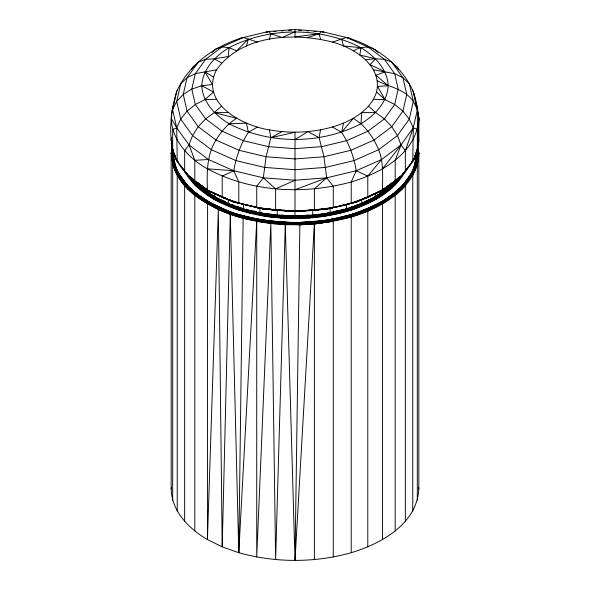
<?xml version="1.0" encoding="UTF-8"?>
<svg xmlns="http://www.w3.org/2000/svg" width="590" height="590" viewBox="0 0 590 590"><rect width="100%" height="100%" fill="white"/><g stroke="black" fill="none" stroke-linecap="round" stroke-linejoin="round"><path stroke-width="0.89" d="M416.415 151.055L414.556 158.194L411.466 162.501L414.556 158.194C420.523 145.701 418.465 131.622 418.834 118.266C417.226 106.451 415.662 94.061 409.276 83.736C395.897 60.416 371.914 44.988 346.596 37.48L332.48 42.096C293.864 32.244 241.782 34.574 216.486 69.834C199.45 103.265 242.46 125.832 269.49 129.896C294.174 134.218 320.163 132.507 343.528 123.126C357.555 117.019 371.774 107.321 376.538 92.018C382.652 65.645 354.221 47.952 332.48 42.096M368.462 196.455L382.519 190.223L395.182 181.359L402.196 175.429L412.771 161.424L417.307 150.516L417.425 109.541L413.258 91.251L412.189 89.769M417.779 145.634L418.834 153.378L418.834 489.007C416.879 524.06 381.162 543.678 351.22 552.705C314.654 562.956 275.346 562.956 238.78 552.705L243.154 218.3C210.202 209.236 165.023 185.599 172.339 144.771M172.324 144.897L171.166 153.378C173.136 166.498 177.723 179.648 187.804 188.741C196.241 197.923 207.599 203.513 218.337 209.524C239.407 218.89 262.329 223.455 285.287 224.65L295 560.5L299.86 224.812C333.343 223.138 368.027 216.22 395.182 195.401C407.978 185.039 418.568 170.429 418.834 153.378L417.366 146.844M417.344 147.493L418.738 142.138L418.59 136.283M405.337 521.464L405.337 185.835L402.196 188.741L382.519 203.543L367.791 211.213L351.22 217.076L327.037 222.039L295 224.473L270.84 223.499L230.299 214.332L222.209 546.849L238.78 552.705L256.731 221.368L299.86 224.812L314.374 223.986L333.269 221.368L333.269 557.004M418.612 127.359L418.834 118.266L417.425 109.541L413.302 101.414L409.276 83.736L402.933 77.74L391.775 62.179L384.37 59.288L367.968 46.949L346.596 37.48M173.04 149.403C171.093 183.084 206.5 203.292 233.721 213.3C265.677 223.153 299.845 225.188 332.738 219.023L326.72 220.365L295 222.777L295 224.473L285.287 224.65L275.626 559.622L270.84 223.499L256.731 557.004L256.731 221.368M174.234 152.906L175.444 158.194L178.534 162.501L175.444 158.194C167.597 136.792 170.525 112.742 176.742 91.251C189.198 64.118 215.262 45.585 243.405 37.48L257.52 42.096M417.307 150.516L418.834 118.266L413.258 91.251M295 560.5L314.374 223.986L327.037 222.039L356.891 214.9L382.519 203.543L381.347 201.824C336.625 226.368 281.88 227.504 233.721 213.3L208.336 202.053L207.599 203.13L207.437 539.562L222.209 546.849L218.337 209.524L207.437 539.562C189.117 528.876 171.697 511.5 171.166 489.007L171.166 153.378M231.523 204.346L238.242 207.326L237.387 209.59L213.514 199.014L195.202 185.238L186.307 172.833M381.347 190.585L382.209 190.673L382.563 189.884C382.453 176.432 383.832 162.493 378.655 149.713C374.613 139.933 368.691 131.002 360.933 123.775L361.788 112.579L375.749 112.631L384.37 118.87L391.775 126.695L397.454 135.567L401.023 144.882L405.337 150.723L405.337 171.793C367.209 209.649 307.995 215.896 257.262 207.791L260.817 208.277M246.472 46.005L248.383 39.095L236.627 50.858L229.068 47.65C215.335 56.139 202.768 68.713 201.758 85.712C202.768 102.704 215.335 115.286 229.068 123.775C269.601 144.653 320.4 144.653 360.933 123.775C374.665 115.286 387.232 102.704 388.242 85.712C387.232 68.713 374.665 56.139 360.933 47.65C320.4 26.771 269.601 26.771 229.068 47.65L228.212 56.552L214.251 58.794L205.63 59.288L198.225 62.179L187.067 77.74L180.724 83.736L176.698 101.414L172.575 109.541L176.742 127.838L177.229 161.424C190.341 183.564 214.996 195.806 238.78 203.034C269.342 212.186 301.969 212.606 333.269 207.326L333.269 186.263L326.683 177.819L323.925 156.748L319.131 137.706L320.51 129.896M173.74 104.563C163.998 131.083 185.223 156.763 207.437 168.821L233.788 170.753L263.317 177.819L275.626 188.881L275.626 209.944L256.731 207.326L256.731 186.263L263.317 177.819L266.075 156.748L270.869 137.706L269.49 129.896M208.654 190.585L207.791 190.673L207.437 189.884C206.78 172.922 206.677 154.993 215.984 140.051C221.235 131.415 227.976 123.635 236.627 118.266L214.251 112.631L205.63 118.87L198.225 126.695L192.547 135.567L188.977 144.882L184.663 150.723L184.663 171.793L194.818 181.359L194.818 160.288L188.977 144.882L176.742 127.838L171.166 118.266M417.307 500.187L417.307 164.558L418.775 153.009L417.115 151.969L416.879 150.273M195.15 181.182L196.691 183.335L195.202 185.238M171.402 137.61L171.166 139.328L172.693 150.516L177.229 161.424L175.444 158.194M173.121 150.273L172.885 151.969L174.389 163.002L178.866 173.755M171.166 489.007L171.402 487.281M207.437 168.821C251.03 192.34 303.953 194.87 351.22 181.971C381.162 172.944 416.879 153.326 418.834 118.266M381.664 202.053C399.179 190.88 417.204 174.389 417.115 151.969L413.384 170.333L401.141 187.399L393.796 193.409L381.664 202.053L356.279 213.3L326.72 220.365L327.037 222.039M318.563 209.605L326.831 209.126L356.891 201.581L366.81 197.185M172.634 146.844L171.225 153.009L175.444 171.506L187.804 188.741L207.481 203.543L233.109 214.9L233.721 213.3L257.262 219.023L271.179 221.117M173.239 150.229L172.885 151.969L171.225 153.009M343.528 123.126L341.617 132.33C349.258 143.872 354.022 157.124 356.213 170.753L351.22 181.971L351.22 203.034L367.791 197.171L367.791 176.108L381.568 159.521L401.023 144.882L413.258 127.838L417.425 109.541M172.575 109.541L176.742 91.251L177.811 89.769M172.671 147.994L171.668 152.382L175.872 170.812L188.195 187.981L207.791 202.731L233.338 214.045L263.081 221.162L295 223.588L326.919 221.162L356.662 214.045L382.209 202.731L401.805 187.981L414.128 170.812L418.332 152.382L417.329 147.994M172.627 149.536L172.029 152.161L176.218 170.532L188.505 187.657L208.041 202.363L233.515 213.646L263.169 220.741L295 223.16L326.831 220.741L356.485 213.646L381.959 202.363L401.495 187.657L413.782 170.532L417.971 152.161L417.373 149.536M414.394 158.504L415.19 154.986M376.538 92.018L385.064 99.644L394.68 104.496L402.933 111.134L409.276 119.091L413.258 127.838L412.771 161.424L414.556 158.194L415.766 152.906M417.108 149.462L417.558 152.021L413.384 170.333L414.556 171.506L402.196 188.741L395.182 195.401L395.182 531.029M418.605 152.67L414.394 171.144L402.041 188.35L382.401 203.13L356.803 214.472L326.993 221.604L295 224.038L263.007 221.604L233.198 214.472L207.599 203.13L187.804 188.741L188.859 187.399C204.833 200.969 223.522 210.903 243.877 215.999M414.556 171.506L418.775 153.009M269.49 39.235L270.869 33.718L268.288 31.528L239.127 38.564M354.738 202.031L350.438 203.55L356.662 201.987L365.999 197.429M405.337 150.723L413.258 127.838L417.307 129.453M237.387 209.59L265.175 216.235L265.618 213.868L258.553 212.179M411.134 173.755L415.611 163.002M417.307 164.558L412.771 175.466L412.771 511.095M175.444 171.506L176.617 170.333L172.442 152.021M191.359 69.576L192.547 67.267L194.715 65.63M257.52 127.034L248.383 132.33C240.742 143.872 235.978 157.124 233.788 170.753L238.78 181.971L238.78 203.034L222.209 197.171L207.481 190.223L197.281 182.553M405.337 171.793L414.556 158.194M394.85 181.182L393.309 183.335L388.257 187.133M387.578 188.062L393.36 183.719L396.45 179.404M397.712 178.128L393.508 184.102L375.432 197.702L351.876 208.137L324.441 214.701L295 216.936L265.559 214.701L238.124 208.137L214.568 197.702L196.492 184.102L192.288 178.128M397.881 178.696L393.744 184.471L375.624 198.107L352.009 208.565L324.507 215.144L295 217.386L265.493 215.144L237.991 208.565L214.377 198.107L196.256 184.471L192.119 178.696M399.246 177.56L394.054 184.803L375.874 198.476L352.186 208.971L324.603 215.564L295 217.813L265.397 215.564L237.814 208.971L214.126 198.476L195.946 184.803L190.754 177.56L187.959 175.717L188.505 176.049L185.828 172.324M400.662 176.344L394.408 185.061L376.169 198.786L352.392 209.317L324.707 215.94L295 218.197L265.294 215.94L237.608 209.317L213.831 198.786L195.592 185.061L189.338 176.344M265.175 216.235C294.462 220.122 324.316 218.263 352.614 209.59C372.253 201.869 392.903 191.964 403.693 172.833M404.172 172.324L401.495 176.049L405.802 170.473M401.805 175.923L403.951 172.944M405.02 171.447L407.697 167.715M406.827 168.961L410.633 163.74M394.931 181.13L393.309 183.335L394.799 185.238M382.563 168.821L401.023 144.882L395.182 160.288L395.182 181.359M396.465 179.662L397.8 178.401M346.536 204.745L346.536 208.963C364.915 203.277 382.903 194.626 396.141 180.319M403.803 183.977C390.978 197.952 373.75 206.581 356.279 213.3L356.891 214.9M212.009 52.503L215.984 48.815L222.032 46.949L243.405 37.48M172.693 150.516L172.693 129.453L176.742 127.838L180.724 119.091L187.067 111.134L195.32 104.496L204.936 99.644L213.462 92.018L201.758 85.712L191.802 89.083L183.254 94.437L176.698 101.414L180.724 119.091L192.547 135.567L211.345 149.713L235.845 160.569L264.379 167.39L295 169.721L325.621 167.39L354.155 160.569L378.655 149.713L397.454 135.567L409.276 119.091L413.302 101.414C404.924 89.112 389.673 87.099 377.305 80.823M221.442 106.2L214.251 112.631L228.212 112.579M233.198 201.832L263.28 209.037L233.198 201.832L223.19 197.185M396.465 179.957L401.141 176.071M382.563 539.562L382.563 203.926L402.196 188.741L401.141 187.399M196.16 64.546L197.606 63.455M381.664 190.725L356.279 201.964L366.774 197.775L381.664 190.725L386.716 186.919M388.154 185.835L392.483 182.583M382.519 190.223L392.719 182.553M397.092 179.264L402.196 175.429L381.959 190.754M364.355 201.743L375.269 196.905L382.482 191.477M203.86 189.147C229.193 209.804 263.221 215.254 295 216.501C326.779 215.254 360.807 209.804 386.14 189.147M389.407 184.67L390.875 183.593M213.514 199.014L214.694 197.296L214.731 193.535M376.486 199.014L375.269 196.905L382.504 191.632M383.95 190.577L386.118 188.992M387.571 187.937L393.36 183.719M385.742 187.62L393.796 182.177M295 139.542L307.914 131.636L319.131 137.706M282.086 131.636L270.869 137.706L295 132.226L295 211.544L326.919 209.103M379.731 191.389L366.774 197.775L357.319 201.116M371.796 194.789L374.281 193.66M375.941 192.908L382.563 189.884M275.626 188.881L295 180.23L326.683 177.819L356.213 170.753L381.568 159.521M356.485 202.031L382.401 190.496M358.477 204.346L351.758 207.326L345.578 208.801M295 31.882L282.086 37.487L270.869 33.718M353.373 50.858C360.866 46.455 372.047 44.715 377.991 52.503M360.166 203.742L351.758 207.326L352.614 209.59M361.847 203.026L375.306 197.296M295 189.759L326.683 177.819L314.374 188.881L314.374 209.944M350.438 214.79L366.774 209.007M307.914 37.487L319.131 33.718L321.712 31.528L350.873 38.564M233.338 201.987L239.562 203.55L235.263 202.031M276.695 209.767C303.651 213.219 330.894 209.605 356.803 201.832M326.831 209.126L356.662 201.987M331.447 212.179L324.382 213.868L317.951 214.362M333.21 211.758L339.39 210.276M341.16 209.856L343.808 209.221M351.788 207.717L324.382 213.868L324.825 216.235M326.72 209.037L332.738 207.791L329.183 208.277M216.486 69.834L195.32 73.662L187.067 77.74L183.254 94.437L187.067 111.134L198.225 126.695L215.984 140.051L239.127 150.31L266.075 156.748L295 158.953L323.925 156.748L350.873 150.31L374.016 140.051L391.775 126.695L402.933 111.134L406.746 94.437L402.933 77.74L394.68 73.662L373.514 69.834M314.101 210.372L322.973 209.14M325.636 208.772L327.413 208.528M259.925 207.842L259.925 212.894C283.089 217.009 306.911 217.009 330.076 212.894L330.076 207.842M201.758 85.712L212.444 84.562L204.936 71.781L213.462 77.106M365.387 59.656L375.749 58.794L384.37 59.288L394.68 73.662L398.198 89.083L394.68 104.496L384.37 118.87L367.968 131.209L346.596 140.678L321.712 146.63L295 148.658L268.288 146.63L243.405 140.678L222.032 131.209L205.63 118.87L195.32 104.496L191.802 89.083L195.32 73.662L205.63 59.288L222.032 46.949L229.068 47.65M322.111 31.978L323.925 32.118L321.712 31.528L295 29.5L268.288 31.528L266.075 32.118L267.889 31.978M273.31 31.572L276.017 31.366M281.445 30.953L283.252 30.813M288.672 30.4L291.386 30.193M305.981 210.32L295 211.154L299.528 210.925M307.818 210.18L313.305 209.767M316.048 209.553L327.037 208.72M267.027 209.14L275.899 210.372L295 211.449L326.993 208.963M288.576 215.616L295 216.102L301.424 215.616M305.096 215.335L308.769 215.055M314.278 214.635L316.115 214.494M302.25 210.733L307.685 210.357M310.406 210.165L316.749 209.73M295 216.102L302.346 215.645M305.104 215.468L311.535 215.07M314.293 214.9L324.397 214.266M194.818 160.288L208.432 159.521L233.788 170.753L222.209 176.108L222.209 197.171M229.068 123.775L246.472 123.126L248.383 132.33M204.936 99.644L216.486 99.29M285.287 224.65L299.86 224.812M373.514 99.29L385.064 99.644L377.489 86.435L388.242 85.712L375.97 75.262L385.064 71.781L369.974 64.612L375.749 58.794L359.834 55.054L360.933 47.65L343.528 46.005L341.617 39.095M273.952 209.443L262.963 208.72L233.109 201.581M278.524 209.745L284.933 210.165M287.677 210.342L295 210.829M298.614 30.193L301.328 30.4M306.748 30.813L308.555 30.953M313.983 31.366L316.69 31.572M263.317 177.819L295 180.23M273.952 209.553L262.963 208.72L263.169 209.126M263.007 208.963L295 211.449M263.081 209.103L295 211.544M272.049 214.362L265.618 213.868L275.722 214.775M273.885 214.494L275.722 214.635M281.231 215.055L284.904 215.335M295 222.777L263.28 220.365L262.963 222.039L243.154 218.3M278.473 215.018L295 216.501M262.587 208.528L264.364 208.772M238.242 207.326L244.422 208.801M246.192 209.221L248.84 209.856M250.61 210.276L256.79 211.758M215.335 193.623L210.32 191.344L223.227 197.775L232.681 201.116M193.859 180.319C207.097 194.626 225.085 203.277 243.464 208.963L243.464 204.745M223.227 197.775L233.721 201.964L222.024 196.654M207.481 190.223L221.538 196.455M204.258 187.62L196.205 182.177L208.336 190.725L233.721 201.964M207.599 190.496L233.515 202.031M225.645 201.743L214.731 196.905L207.518 191.477M217.009 194.383L220.35 195.902M233.109 214.9L207.599 203.13L187.959 188.35L175.606 171.144L171.395 152.67M356.213 170.753L367.791 176.108M219.399 207.333L208.336 202.053L208.654 201.824L196.205 193.409L188.859 187.399L176.617 170.333L186.197 183.977L196.205 193.409M214.251 58.794L221.442 62.923M332.48 127.034L341.617 132.33L353.373 118.266L360.933 123.775M195.806 181.314L197.982 182.922M200.895 185.068L207.437 189.884M392.394 63.455L393.84 64.546M395.285 65.63L397.454 67.267L398.641 69.576M188.977 144.882L208.432 159.521M192.465 178.785L188.859 176.071L193.535 179.957M197.517 182.583L201.846 185.835M203.285 186.919L208.336 190.725M187.804 175.429L192.908 179.264M208.041 190.754L187.959 175.717L184.198 170.473M196.691 183.335L201.743 187.133M202.422 188.062L196.64 183.719L193.55 179.404M368.558 106.2L375.749 112.631M192.2 178.401L193.535 179.662M182.303 167.715L184.98 171.447M186.049 172.944L188.195 175.923M179.367 163.74L183.173 168.961M171.395 140.037L171.225 139.697L172.029 143.215M416.26 104.563L417.307 107.085M320.51 39.235L319.131 33.718L295 36.897L295 29.5M416.96 149.403L417.558 152.021M171.668 140.324L172.073 142.079M171.594 140.914L172 142.669M174.81 154.986L175.606 158.504M417.41 147.087L418.834 153.378M418.598 487.281L418.834 489.007M382.519 203.543L382.563 203.926M417.425 109.836L417.543 112.594M418.598 137.927L418.738 142.138M230.299 214.332L238.78 552.705M386.834 186.558L386.834 189.088M382.563 193.852L382.563 195.696M375.269 193.535L375.269 196.905M367.791 211.213L367.791 546.849M361.722 199.376L361.722 203.587M351.22 206.456L351.22 208.292M351.22 217.076L351.22 552.705M340.578 211.825L340.578 213.669M314.374 223.986L314.374 559.622M312.759 210.239L312.759 215.298M309.086 216.596L309.086 218.433M295 211.891L295 218.499A115.234 66.53 0 0 0 405.485 170.871M280.914 216.596L280.914 218.433M277.241 210.239L277.241 215.298M249.423 211.825L249.423 213.669M238.78 206.456L238.78 208.292M228.278 199.376L228.278 203.587M207.437 193.852L207.437 195.696M203.167 186.558L203.167 189.088M194.818 195.401L194.818 531.029M184.663 185.835L184.663 521.464M177.229 511.095L177.229 175.466L172.693 164.558L172.693 500.187M295 218.499A115.234 66.53 0 0 1 184.515 170.871"/></g></svg>
